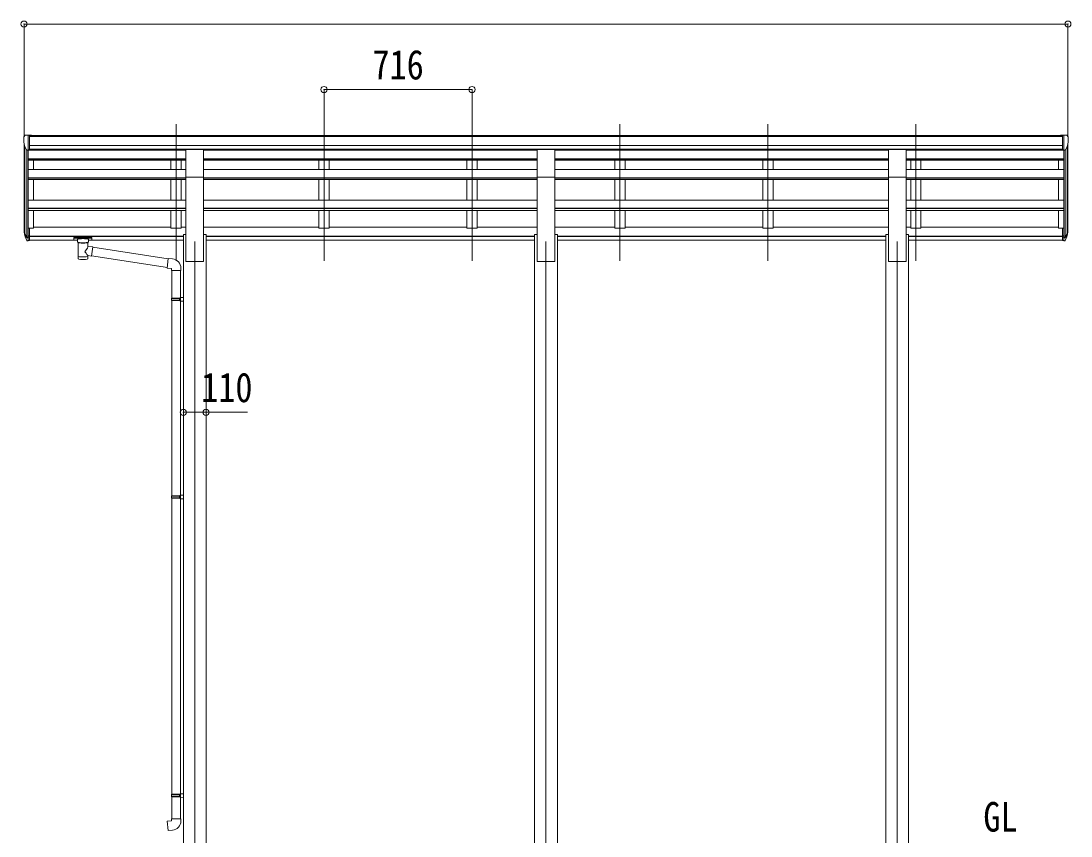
# Model space of a CAD drawing. Units: millimetres at full size, sheet at 1:30. Extents: x -8385 to 8479, y -5853 to 5787.
# Drawn here: x 9 to 5091, y -2926 to 1018 of the extents above; entities that cross this region are included whole.
import ezdxf
from ezdxf.enums import TextEntityAlignment as Align

# ---------------------------------------------------------------- set-up
doc = ezdxf.new("R2010")
doc.units = ezdxf.units.MM
doc.header["$LTSCALE"] = 30
doc.header["$PDMODE"] = 32
doc.header["$PDSIZE"] = 30
for name, color, linetype, lineweight in [('0-0_0', 7, 'Continuous', 9), ('0-1_本体', 4, 'Continuous', 9), ('0-2_部品', 7, 'Continuous', 9), ('0-8_PARTS2', 2, 'Continuous', 9), ('0-A_寸法', 6, 'Continuous', 9)]:
    doc.layers.add(name, color=color, linetype=linetype, lineweight=lineweight)
doc.styles.add('ＭＳ ゴシック', font='')
doc.styles.get('ＭＳ ゴシック').set_extended_font_data('MS Gothic')

msp = doc.modelspace()

# ---------------------------------------------------------------- linework, layer by layer
at = {"layer": '0-1_本体'}
for p, q in [((50.63, 464.06), (5049.63, 464.06)), ((50.63, 458.71), (5049.63, 458.71)), ((24.13, 13.8), (24.13, 427.31)), ((28.41, 408.51), (28.41, -10.47)), ((50.63, 415.19), (5049.63, 415.19)), ((5071.85, 408.51), (5071.85, -10.47)), ((5076.13, 13.8), (5076.13, 427.31)), ((38.13, 393.16), (38.13, -28.47)), ((44.13, 393.68), (44.13, 15.97)), ((44.13, 392.19), (807.63, 392.19)), ((50.63, 397.52), (5049.63, 397.52)), ((807.63, 395.14), (50.63, 395.14)), ((735.13, 395.14), (735.13, 392.19)), ((785.13, 395.14), (785.13, 392.19)), ((892.63, 395.14), (2507.63, 395.14)), ((892.63, 392.19), (2507.63, 392.19)), ((1451.13, 395.14), (1451.13, 392.19)), ((1501.13, 395.14), (1501.13, 392.19)), ((2167.13, 395.14), (2167.13, 392.19)), ((2217.13, 395.14), (2217.13, 392.19)), ((2592.63, 395.14), (4207.63, 395.14)), ((2592.63, 392.19), (4207.63, 392.19)), ((2883.13, 395.14), (2883.13, 392.19)), ((2933.13, 395.14), (2933.13, 392.19)), ((3599.13, 395.14), (3599.13, 392.19)), ((3649.13, 395.14), (3649.13, 392.19)), ((4292.63, 395.03), (5049.63, 395.03)), ((4292.63, 392.19), (5056.13, 392.19)), ((4315.13, 395.03), (4315.13, 392.19)), ((4365.13, 395.03), (4365.13, 392.19)), ((5056.13, 393.68), (5056.13, 15.97)), ((5062.13, 393.16), (5062.13, -28.47)), ((44.13, 350.23), (807.63, 350.23)), ((44.13, 348.54), (807.63, 348.54)), ((44.13, 344.75), (807.63, 344.75)), ((69.13, 299.33), (69.13, 344.75)), ((735.13, 344.75), (735.13, 299.33)), ((785.13, 344.75), (785.13, 299.33)), ((892.63, 350.23), (2507.63, 350.23)), ((892.63, 348.54), (2507.63, 348.54)), ((892.63, 344.75), (2507.63, 344.75)), ((1451.13, 344.75), (1451.13, 299.33)), ((1501.13, 344.75), (1501.13, 299.33)), ((2167.13, 344.75), (2167.13, 299.33)), ((2217.13, 344.75), (2217.13, 299.33)), ((2592.63, 350.23), (4207.63, 350.23)), ((2592.63, 348.54), (4207.63, 348.54)), ((2592.63, 344.75), (4207.63, 344.75)), ((2883.13, 344.75), (2883.13, 299.33)), ((2933.13, 344.75), (2933.13, 299.33)), ((3599.13, 344.75), (3599.13, 299.33)), ((3649.13, 344.75), (3649.13, 299.33)), ((4292.63, 350.23), (5056.13, 350.23)), ((4292.63, 348.54), (5056.13, 348.54)), ((4292.63, 344.75), (5056.13, 344.75)), ((4315.13, 344.75), (4315.13, 299.33)), ((4365.13, 344.75), (4365.13, 299.33)), ((5031.13, 299.33), (5031.13, 344.75)), ((44.13, 299.33), (807.63, 299.33)), ((44.13, 258.74), (807.63, 258.74)), ((44.13, 257.06), (807.63, 257.06)), ((807.63, -145.47), (807.63, 261.49)), ((892.63, 299.33), (2507.63, 299.33)), ((892.63, -145.47), (892.63, 261.49)), ((892.63, 258.74), (2507.63, 258.74)), ((892.63, 257.06), (2507.63, 257.06)), ((2507.63, -145.47), (2507.63, 261.49)), ((2592.63, 299.33), (4207.63, 299.33)), ((2592.63, -145.47), (2592.63, 261.49)), ((2592.63, 258.74), (4207.63, 258.74)), ((2592.63, 257.06), (4207.63, 257.06)), ((4207.63, -145.47), (4207.63, 261.49)), ((4292.63, 299.33), (5056.13, 299.33)), ((4292.63, -145.47), (4292.63, 261.49)), ((4292.63, 258.74), (5056.13, 258.74)), ((4292.63, 257.06), (5056.13, 257.06)), ((44.13, 250.19), (807.63, 250.19)), ((69.13, 151.09), (69.13, 250.19)), ((735.13, 250.19), (735.13, 151.09)), ((785.13, 250.19), (785.13, 151.09)), ((892.63, 250.19), (2507.63, 250.19)), ((1451.13, 250.19), (1451.13, 151.09)), ((1501.13, 250.19), (1501.13, 151.09)), ((2167.13, 250.19), (2167.13, 151.09)), ((2217.13, 250.19), (2217.13, 151.09)), ((2592.63, 250.19), (4207.63, 250.19)), ((2883.13, 250.19), (2883.13, 151.09)), ((2933.13, 250.19), (2933.13, 151.09)), ((3599.13, 250.19), (3599.13, 151.09)), ((3649.13, 250.19), (3649.13, 151.09)), ((4292.63, 250.19), (5056.13, 250.19)), ((4315.13, 250.19), (4315.13, 151.09)), ((4365.13, 250.19), (4365.13, 151.09)), ((5031.13, 151.09), (5031.13, 250.19)), ((44.13, 151.09), (807.63, 151.09)), ((44.13, 111.95), (807.63, 111.95)), ((44.13, 110.28), (807.63, 110.28)), ((892.63, 151.09), (2507.63, 151.09)), ((892.63, 111.95), (2507.63, 111.95)), ((892.63, 110.28), (2507.63, 110.28)), ((2592.63, 151.09), (4207.63, 151.09)), ((2592.63, 111.95), (4207.63, 111.95)), ((2592.63, 110.28), (4207.63, 110.28)), ((4292.63, 151.09), (5056.13, 151.09)), ((4292.63, 111.95), (5056.13, 111.95)), ((4292.63, 110.28), (5056.13, 110.28)), ((44.13, 100.64), (807.63, 100.64)), ((69.13, 15.14), (69.13, 100.64)), ((735.13, 100.64), (735.13, 15.14)), ((892.63, 100.64), (2507.63, 100.64)), ((1451.13, 100.64), (1451.13, 15.14)), ((2167.13, 100.64), (2167.13, 15.14)), ((2592.63, 100.64), (4207.63, 100.64)), ((2883.13, 100.64), (2883.13, 15.14)), ((3599.13, 100.64), (3599.13, 15.14)), ((4292.63, 100.64), (5056.13, 100.64)), ((4315.13, 100.64), (4315.13, 15.14)), ((5031.13, 15.14), (5031.13, 100.64)), ((50.63, 15.14), (69.13, 15.14)), ((69.13, 20.35), (735.13, 20.35)), ((785.13, 20.35), (807.63, 20.35)), ((892.63, 20.35), (1451.13, 20.35)), ((1501.13, 20.35), (2167.13, 20.35)), ((2217.13, 20.35), (2507.63, 20.35)), ((2592.63, 19.93), (2883.13, 19.93)), ((2933.13, 20.35), (3599.13, 20.35)), ((3649.13, 20.35), (4207.63, 20.35)), ((4292.63, 20.35), (4315.13, 20.35)), ((4365.13, 20.35), (5031.13, 20.35)), ((5049.63, 15.14), (5031.13, 15.14)), ((50.63, -23.95), (795.13, -23.95)), ((50.63, -25.33), (795.13, -25.33)), ((50.63, -42.51), (282.13, -42.51)), ((336.13, -42.51), (795.13, -42.51)), ((795.13, -15.47), (807.63, -15.47)), ((795.13, -15.47), (795.13, -3495.47)), ((892.63, -15.47), (905.13, -15.47)), ((905.13, -15.47), (905.13, -3495.47)), ((905.13, -23.95), (2495.13, -23.95)), ((905.13, -25.33), (2495.13, -25.33)), ((905.13, -42.51), (2495.13, -42.51)), ((2495.13, -15.47), (2507.63, -15.47)), ((2495.13, -15.47), (2495.13, -3495.47)), ((2592.63, -15.47), (2605.13, -15.47)), ((2605.13, -15.47), (2605.13, -3495.47)), ((2605.13, -23.95), (4195.13, -23.95)), ((2605.13, -25.33), (4195.13, -25.33)), ((2605.13, -42.51), (4195.13, -42.51)), ((4195.13, -15.47), (4207.63, -15.47)), ((4195.13, -15.47), (4195.13, -3495.47)), ((4292.63, -15.47), (4305.13, -15.47)), ((4305.13, -15.47), (4305.13, -3495.47)), ((4305.13, -23.95), (5049.63, -23.95)), ((4305.13, -25.33), (5049.63, -25.33)), ((4305.13, -42.51), (5049.63, -42.51)), ((807.63, -145.47), (892.63, -145.47)), ((2507.63, -145.47), (2592.63, -145.47)), ((4207.63, -145.47), (4292.63, -145.47))]:
    msp.add_line(p, q, dxfattribs=at)
for points in [[(785.13, 100.64), (785.13, 15.14), (735.13, 15.14)], [(1501.13, 100.64), (1501.13, 15.14), (1451.13, 15.14)], [(2217.13, 100.64), (2217.13, 15.14), (2167.13, 15.14)], [(2933.13, 100.64), (2933.13, 15.14), (2883.13, 15.14)], [(3649.13, 100.64), (3649.13, 15.14), (3599.13, 15.14)], [(4365.13, 100.64), (4365.13, 15.14), (4315.13, 15.14)]]:
    msp.add_lwpolyline(points, dxfattribs=at)
at = {"layer": '0-2_部品'}
for p, q in [((29.04, 465.1), (24.97, 459.29)), ((32.13, 465.67), (29.8, 465.52)), ((32.13, 465.67), (50.63, 465.67)), ((44.13, 392.68), (44.13, 465.67)), ((50.63, 465.67), (60.63, 465.58)), ((50.63, 393.68), (50.63, 465.67)), ((60.63, 463.48), (60.63, 465.58)), ((5049.63, 465.67), (5039.63, 465.58)), ((5039.63, 463.48), (5039.63, 465.58)), ((5049.63, 393.68), (5049.63, 465.67)), ((5068.13, 465.67), (5049.63, 465.67)), ((5056.13, 392.68), (5056.13, 465.67)), ((5068.13, 465.67), (5070.46, 465.52)), ((5071.22, 465.1), (5075.29, 459.29)), ((22.13, 456.3), (22.13, 455.67)), ((36.51, 394.5), (27.23, 410.56)), ((5063.76, 394.5), (5073.03, 410.56)), ((5078.13, 456.3), (5078.13, 455.67)), ((44.13, 392.68), (38.92, 393)), ((50.63, 393.68), (44.13, 393.68)), ((807.63, 395.64), (892.63, 395.64)), ((807.63, 261.49), (807.63, 395.64)), ((892.63, 261.49), (892.63, 395.64)), ((2507.63, 395.64), (2592.63, 395.64)), ((2507.63, 261.49), (2507.63, 395.64)), ((2592.63, 261.49), (2592.63, 395.64)), ((4207.63, 395.64), (4292.63, 395.64)), ((4207.63, 261.49), (4207.63, 395.64)), ((4292.63, 261.49), (4292.63, 395.64)), ((5049.63, 393.68), (5056.13, 393.68)), ((5056.13, 392.68), (5061.34, 393)), ((807.63, 261.49), (892.63, 261.49)), ((2507.63, 261.49), (2592.63, 261.49)), ((4207.63, 261.49), (4292.63, 261.49)), ((44.13, 15.97), (44.13, -45.91)), ((50.63, 15.97), (44.13, 15.97)), ((50.63, 15.97), (50.63, -45.09)), ((5049.63, 15.97), (5049.63, -45.09)), ((5049.63, 15.97), (5056.13, 15.97)), ((5056.13, 15.97), (5056.13, -45.91)), ((26.52, -10.07), (36.69, -29.24)), ((37.7, -27.99), (27.94, -9.58)), ((29.11, -26.93), (36.69, -44.41)), ((44.13, -28.74), (39, -28.74)), ((44.13, -30.74), (39.29, -30.74)), ((44.13, -45.91), (39.29, -45.91)), ((50.63, -22.34), (44.13, -22.34)), ((50.63, -27.74), (44.13, -27.74)), ((50.63, -45.09), (44.13, -45.09)), ((265.63, -30.81), (265.63, -41.57)), ((265.63, -31), (265.63, -32.54)), ((267.63, -30.14), (350.63, -30.14)), ((267.63, -32.32), (350.63, -32.32)), ((267.63, -42.23), (282.13, -42.23)), ((282.13, -49.04), (282.13, -38.76)), ((336.13, -49.04), (336.13, -38.76)), ((336.13, -42.23), (350.63, -42.23)), ((352.63, -30.81), (352.63, -41.57)), ((5049.63, -22.34), (5056.13, -22.34)), ((5049.63, -27.74), (5056.13, -27.74)), ((5049.63, -45.09), (5056.13, -45.09)), ((5056.13, -28.74), (5061.27, -28.74)), ((5056.13, -30.74), (5060.98, -30.74)), ((5056.13, -45.91), (5060.98, -45.91)), ((5062.56, -27.99), (5072.32, -9.58)), ((5073.74, -10.07), (5063.58, -29.24)), ((5071.15, -26.93), (5063.58, -44.41)), ((286.23, -53.54), (286.21, -133.83)), ((332.03, -71.11), (332.03, -53.53)), ((357.25, -75.02), (332.03, -71.11)), ((357.25, -75.02), (350.23, -120.28)), ((721.07, -133.52), (356.94, -77.03)), ((332.05, -133.83), (332.03, -117.2)), ((332.03, -117.45), (350.23, -120.28)), ((717.4, -175.46), (350.5, -118.54)), ((742.05, -133.65), (721.22, -131.82)), ((737.13, -189.39), (783.13, -189.39)), ((739.13, -189.39), (739.13, -323.38)), ((781.13, -189.39), (781.13, -320.83)), ((783.13, -189.39), (783.13, -178.47)), ((737.13, -325.38), (738.13, -323.38)), ((737.13, -325.38), (781.13, -325.38)), ((737.13, -325.38), (737.13, -333.38)), ((737.13, -333.38), (781.13, -333.38)), ((737.13, -333.38), (738.13, -335.38)), ((738.13, -323.38), (781.13, -323.38)), ((738.13, -335.38), (781.13, -335.38)), ((739.13, -335.38), (739.13, -1279.57)), ((776.65, -325.38), (776.22, -323.38)), ((779.13, -320.88), (795.13, -320.41)), ((779.13, -322.88), (779.13, -320.88)), ((779.13, -322.88), (781.13, -322.88)), ((779.13, -337.88), (779.13, -335.88)), ((779.13, -337.88), (795.13, -338.35)), ((781.13, -337.94), (781.13, -1277.01)), ((795.13, -320.41), (795.13, -338.35)), ((737.13, -1281.57), (738.13, -1279.57)), ((737.13, -1281.57), (781.13, -1281.57)), ((737.13, -1281.57), (737.13, -1289.57)), ((737.13, -1289.57), (781.13, -1289.57)), ((737.13, -1289.57), (738.13, -1291.57)), ((738.13, -1279.57), (781.13, -1279.57)), ((738.13, -1291.57), (781.13, -1291.57)), ((739.13, -1291.57), (739.13, -2724.73)), ((776.65, -1281.57), (776.22, -1279.57)), ((779.13, -1277.07), (795.13, -1276.6)), ((779.13, -1279.07), (779.13, -1277.07)), ((779.13, -1279.07), (781.13, -1279.07)), ((779.13, -1294.07), (779.13, -1292.07)), ((779.13, -1294.07), (795.13, -1294.54)), ((781.13, -1294.13), (781.13, -2722.17)), ((795.13, -1276.6), (795.13, -1294.54)), ((737.13, -2726.73), (738.13, -2724.73)), ((737.13, -2726.73), (781.13, -2726.73)), ((737.13, -2726.73), (737.13, -2734.73)), ((737.13, -2734.73), (781.13, -2734.73)), ((737.13, -2734.73), (738.13, -2736.73)), ((738.13, -2724.73), (781.13, -2724.73)), ((738.13, -2736.73), (781.13, -2736.73)), ((739.13, -2736.73), (739.13, -2842.87)), ((776.65, -2726.73), (776.22, -2724.73)), ((779.13, -2722.23), (795.13, -2721.76)), ((779.13, -2724.23), (779.13, -2722.23)), ((779.13, -2724.23), (781.13, -2724.23)), ((779.13, -2739.23), (779.13, -2737.23)), ((779.13, -2739.23), (795.13, -2739.7)), ((781.13, -2739.29), (781.13, -2842.87)), ((795.13, -2721.76), (795.13, -2739.7)), ((737.13, -2842.87), (783.13, -2842.87)), ((737.13, -2852.87), (737.13, -2842.87)), ((783.13, -2842.87), (783.13, -2853.79))]:
    msp.add_line(p, q, dxfattribs=at)
for points in [[(265.63, -30.81), (265.67, -30.61), (265.75, -30.47), (265.85, -30.38), (265.95, -30.32), (266.07, -30.27), (266.37, -30.21), (266.86, -30.17), (267.4, -30.14), (267.63, -30.14)], [(265.63, -41.57), (265.67, -41.76), (265.75, -41.9), (265.85, -41.99), (265.95, -42.05), (266.07, -42.1), (266.37, -42.16), (266.86, -42.21), (267.4, -42.23), (267.63, -42.23)], [(282.17, -48.98), (282.15, -49.34), (282.39, -50.3), (282.91, -51.18), (283.72, -52.02), (284.83, -52.81), (286.23, -53.54)], [(332.03, -53.53), (332.26, -53.43), (333.62, -52.7), (334.73, -51.85), (335.49, -50.99), (335.95, -50.09), (336.12, -49.2)], [(350.63, -30.14), (350.98, -30.15), (351.51, -30.17), (351.96, -30.22), (352.27, -30.3), (352.44, -30.4), (352.56, -30.54), (352.62, -30.72), (352.63, -30.81)], [(350.63, -42.23), (350.98, -42.23), (351.51, -42.2), (351.96, -42.15), (352.27, -42.07), (352.44, -41.97), (352.56, -41.84), (352.62, -41.66), (352.63, -41.57)], [(721.22, -131.82), (717.21, -177.65), (737.13, -179.39), (737.13, -189.39)], [(776.65, -325.38), (776.65, -333.38), (776.22, -335.38)], [(779.13, -335.88), (781.13, -335.88), (781.13, -322.88)], [(776.65, -1281.57), (776.65, -1289.57), (776.22, -1291.57)], [(779.13, -1292.07), (781.13, -1292.07), (781.13, -1279.07)], [(776.65, -2726.73), (776.65, -2734.73), (776.22, -2736.73)], [(779.13, -2737.23), (781.13, -2737.23), (781.13, -2724.23)], [(742.05, -2898.62), (721.22, -2900.44), (717.21, -2854.61), (737.13, -2852.87)]]:
    msp.add_lwpolyline(points, dxfattribs=at)
for centre, radius, start, end in [((25.13, 456.3), 3, 93, 180), ((29.86, 464.53), 1, 93.5, 145), ((5070.4, 464.53), 1, 35, 86.5), ((5075.13, 456.3), 3, 0, 87), ((224.13, 455.67), 202, 180, 192.90261), ((4876.13, 455.67), 202, 347.09739, 0), ((39.11, 396), 3, 210, 266.5), ((5061.16, 396), 3, 273.5, 330), ((112.79, 12.1), 89.07, 174.49576, 194.41188), ((112.08, 16.38), 88.05, 177.22392, 197.21071), ((157.35, 9.15), 133.22, 183.27987, 195.71302), ((4942.91, 9.15), 133.22, 344.28698, 356.72013), ((4988.18, 16.38), 88.05, 342.78929, 2.77608), ((4987.47, 12.1), 89.07, 345.58812, 5.50424), ((39.29, -27.74), 3, 210, 270), ((39.29, -42.91), 3, 210, 270), ((39, -27.24), 1.5, 210, 270), ((5060.98, -27.74), 3, 270, 330), ((5060.98, -42.91), 3, 270, 330), ((5061.27, -27.24), 1.5, 270, 330), ((738.13, -178.47), 45, 0, 85), ((738.13, -2853.79), 45, 275, 0)]:
    msp.add_arc(centre, radius, start, end, dxfattribs=at)
for centre, major_axis, ratio, start_param, end_param in [((267.63, -32.54), (2, 0), 0.109601, 1.5707963, 3.1415927), ((309.13, -38.76), (27, 0), 0.122176, 6.2831853, 9.424778), ((320.13, -49.04), (16, 0), 0.361356, 6.2636979, 6.2831853), ((350.63, -32.54), (2, 0), 0.109601, 0, 1.5707963), ((309.14, -53.99), (-22.91, 0.42), 0.072511, 0.0008029, 1.5715993), ((309.14, -55.62), (-22.91, 0.42), 0.072511, 0.0008029, 1.5715993), ((309.12, -53.99), (22.92, 0.42), 0.07247, 4.71158, 6.2823764), ((309.12, -55.62), (22.92, 0.42), 0.07247, 4.71158, 6.2823764), ((309.13, -97.65), (-22.81, -26.62), 0.234429, 1.6855472, 3.1268519), ((311.69, -95.01), (20.32, -22.25), 0.045535, 0.0389954, 1.3075346), ((309.13, -133.83), (22.92, 0), 0.101955, 3.1415499, 6.2833984), ((309.13, -121.39), (22.91, 0), 0.122865, 3.1415927, 6.2831853)]:
    msp.add_ellipse(centre, major_axis=major_axis, ratio=ratio, start_param=start_param, end_param=end_param, dxfattribs=at)
at = {"layer": '0-8_PARTS2'}
for p, q in [((760.13, -143.13), (760.13, 519.4)), ((1476.13, -143.13), (1476.13, 519.4)), ((2192.13, -143.13), (2192.13, 519.4)), ((2908.13, -143.13), (2908.13, 519.4)), ((3624.13, -143.13), (3624.13, 519.4)), ((4340.13, -143.13), (4340.13, 519.4)), ((850.13, -49.33), (850.13, -3595.47)), ((2550.13, -49.33), (2550.13, -3595.47)), ((4250.13, -49.33), (4250.13, -3595.47))]:
    msp.add_line(p, q, dxfattribs=at)
at = {"layer": '0-A_寸法'}
for p, q in [((24.13, 1002.89), (24.13, 457.26)), ((24.13, 1002.89), (5076.13, 1002.89)), ((5076.13, 1002.89), (5076.13, 457.26)), ((1476.13, 686.27), (1476.13, 457.26)), ((1476.13, 686.27), (2192.13, 686.27)), ((2192.13, 686.27), (2192.13, 457.26)), ((795.13, -875.65), (905.13, -875.65)), ((905.13, -875.65), (1105.13, -875.65))]:
    msp.add_line(p, q, dxfattribs=at)
for p in [(24.13, 1002.89), (5076.13, 1002.89), (1476.13, 686.27), (2192.13, 686.27), (795.13, -875.65), (905.13, -875.65)]:
    msp.add_point(p, dxfattribs=at)

# ---------------------------------------------------------------- texts
at = {"layer": '0-0_0', "style": 'ＭＳ ゴシック', "width": 0.85}
msp.add_text('GL', height=143, dxfattribs=at).set_placement((4667.09, -2947.91), align=Align.BOTTOM_LEFT)
at = {"layer": '0-A_寸法', "color": 7, "style": 'ＭＳ ゴシック', "width": 0.85}
for s, p in [('716', (1710.38, 692.27)), ('110', (881.38, -869.65))]:
    msp.add_text(s, height=143, dxfattribs=at).set_placement(p, align=Align.BOTTOM_LEFT)

doc.saveas('drawing.dxf')
